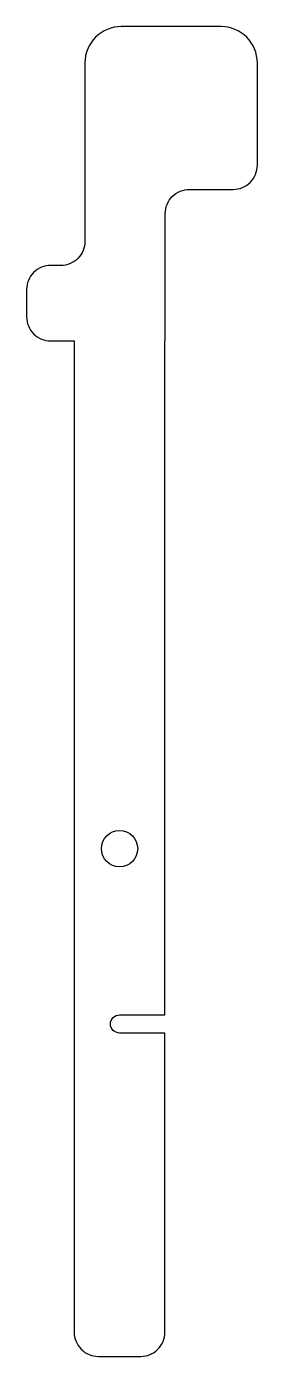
# Model space of a CAD drawing. Header units: millimetres. Extents: x -41 to -22, y -84 to 26.
import ezdxf

# ---------------------------------------------------------------- set-up
doc = ezdxf.new("R2010")
doc.units = ezdxf.units.MM
doc.layers.get('0').update_dxf_attribs({"linetype": 'CONTINUOUS'})

msp = doc.modelspace()

# ---------------------------------------------------------------- linework, layer by layer
msp.add_lwpolyline([(-29.8, -57.25), (-33.55, -57.25, -1), (-33.55, -55.75), (-29.8, -55.75), (-29.8, 0), (-29.77, 0), (-29.77, 10.53, -0.414214), (-27.77, 12.53), (-24.15, 12.53, 0.414214), (-22.15, 14.53), (-22.15, 23, 0.414214), (-25.15, 26), (-33.41, 26, 0.414214), (-36.41, 23), (-36.41, 8.24, -0.414214), (-38.41, 6.24), (-39.24, 6.24, 0.414214), (-41.24, 4.24), (-41.24, 2, 0.414214), (-39.24, 0), (-37.3, 0), (-37.3, -82, 0.414214), (-35.3, -84), (-31.8, -84, 0.414214), (-29.8, -82)], format="xyb", close=True)
msp.add_circle((-33.55, -42), 1.5)

doc.saveas('drawing.dxf')
